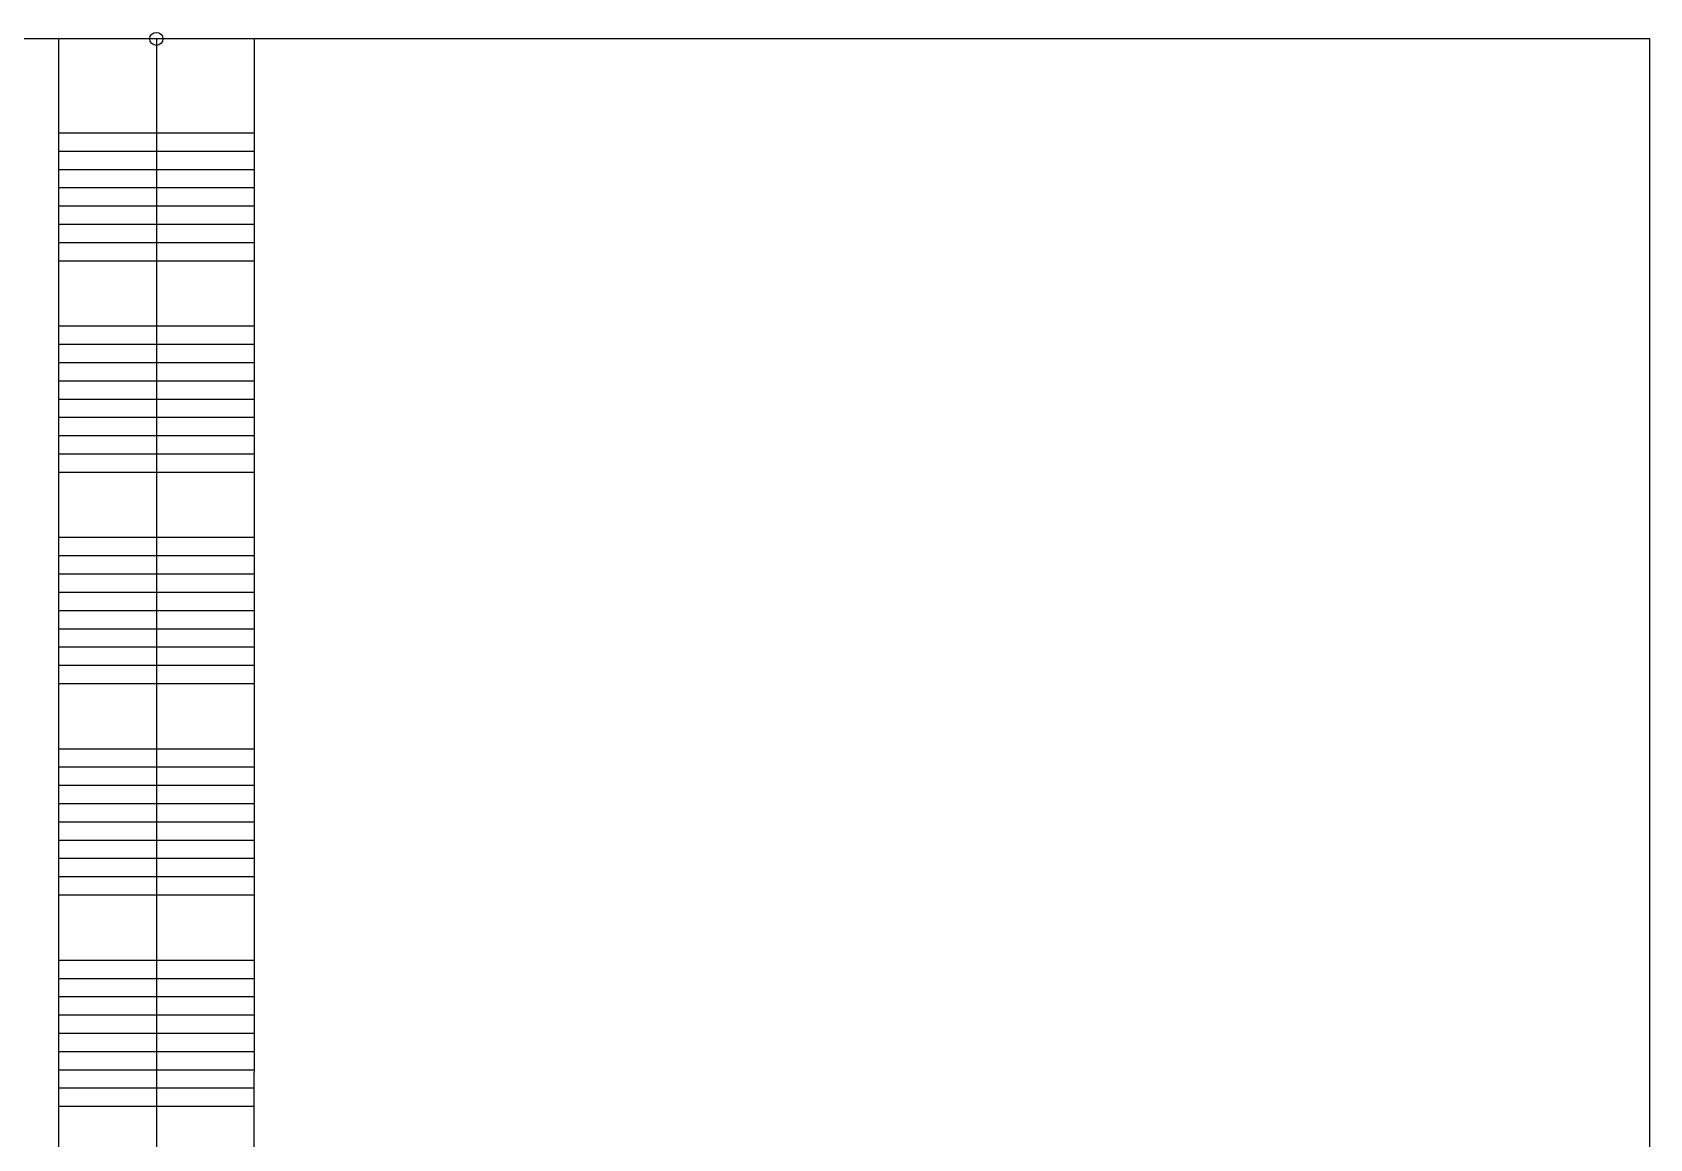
# Model space of a CAD drawing. Header units: millimetres. Extents: x 3409 to 3822, y 896 to 1108.
# Drawn here: x 3461.57 to 3486.36, y 1088.57 to 1105.53 of the extents above; entities that cross this region are included whole.
import ezdxf

# ---------------------------------------------------------------- set-up
doc = ezdxf.new("R2010")
doc.units = ezdxf.units.MM
for name, color, linetype in [('a-epipla', 8, 'Continuous'), ('diakekomenes', 9, 'Continuous'), ('edafos', 2, 'Continuous')]:
    doc.layers.add(name, color=color, linetype=linetype)

msp = doc.modelspace()

# ---------------------------------------------------------------- linework, layer by layer
at = {"layer": 'a-epipla'}
for p, q in [((3463.474, 1105.431), (3463.474, 1086.391)), ((3461.974, 1089.591), (3461.974, 1084.931)), ((3464.974, 1084.931), (3464.974, 1089.591))]:
    msp.add_line(p, q, dxfattribs=at)
msp.add_circle((3463.474, 1105.431), 0.1, dxfattribs=at)
at = {"layer": 'diakekomenes'}
for p, q in [((3461.974, 1105.431), (3461.974, 1089.591)), ((3464.974, 1105.431), (3464.974, 1100.091)), ((3461.974, 1103.991), (3464.974, 1103.991)), ((3461.974, 1103.711), (3464.974, 1103.711)), ((3461.974, 1103.431), (3464.974, 1103.431)), ((3461.974, 1103.151), (3464.974, 1103.151)), ((3461.974, 1102.871), (3464.974, 1102.871)), ((3461.974, 1102.591), (3464.974, 1102.591)), ((3461.974, 1102.311), (3464.974, 1102.311)), ((3461.974, 1102.031), (3464.974, 1102.031)), ((3461.974, 1101.031), (3464.974, 1101.031)), ((3461.974, 1100.751), (3464.974, 1100.751)), ((3461.974, 1100.471), (3464.974, 1100.471)), ((3461.974, 1100.191), (3464.974, 1100.191)), ((3461.974, 1099.911), (3464.974, 1099.911)), ((3464.974, 1100.091), (3464.974, 1089.591)), ((3461.974, 1099.631), (3464.974, 1099.631)), ((3461.974, 1099.351), (3464.974, 1099.351)), ((3461.974, 1099.071), (3464.974, 1099.071)), ((3461.974, 1098.791), (3464.974, 1098.791)), ((3461.974, 1097.791), (3464.974, 1097.791)), ((3461.974, 1097.511), (3464.974, 1097.511)), ((3461.974, 1097.231), (3464.974, 1097.231)), ((3461.974, 1096.951), (3464.974, 1096.951)), ((3461.974, 1096.671), (3464.974, 1096.671)), ((3461.974, 1096.391), (3464.974, 1096.391)), ((3461.974, 1096.111), (3464.974, 1096.111)), ((3461.974, 1095.831), (3464.974, 1095.831)), ((3461.974, 1095.551), (3464.974, 1095.551)), ((3461.974, 1094.551), (3464.974, 1094.551)), ((3461.974, 1094.271), (3464.974, 1094.271)), ((3461.974, 1093.991), (3464.974, 1093.991)), ((3461.974, 1093.711), (3464.974, 1093.711)), ((3461.974, 1093.431), (3464.974, 1093.431)), ((3461.974, 1093.151), (3464.974, 1093.151)), ((3461.974, 1092.871), (3464.974, 1092.871)), ((3461.974, 1092.591), (3464.974, 1092.591)), ((3461.974, 1092.311), (3464.974, 1092.311)), ((3461.974, 1091.311), (3464.974, 1091.311)), ((3461.974, 1091.031), (3464.974, 1091.031)), ((3461.974, 1090.751), (3464.974, 1090.751)), ((3461.974, 1090.471), (3464.974, 1090.471)), ((3461.974, 1090.191), (3464.974, 1090.191)), ((3461.974, 1089.911), (3464.974, 1089.911)), ((3461.974, 1089.631), (3464.974, 1089.631)), ((3461.974, 1089.351), (3464.974, 1089.351)), ((3461.974, 1089.071), (3464.974, 1089.071))]:
    msp.add_line(p, q, dxfattribs=at)
at = {"layer": 'edafos'}
msp.add_lwpolyline([(3410.124, 1073.931), (3486.357, 1073.931), (3486.357, 1105.431), (3410.124, 1105.431)], close=True, dxfattribs=at)

doc.saveas('drawing.dxf')
